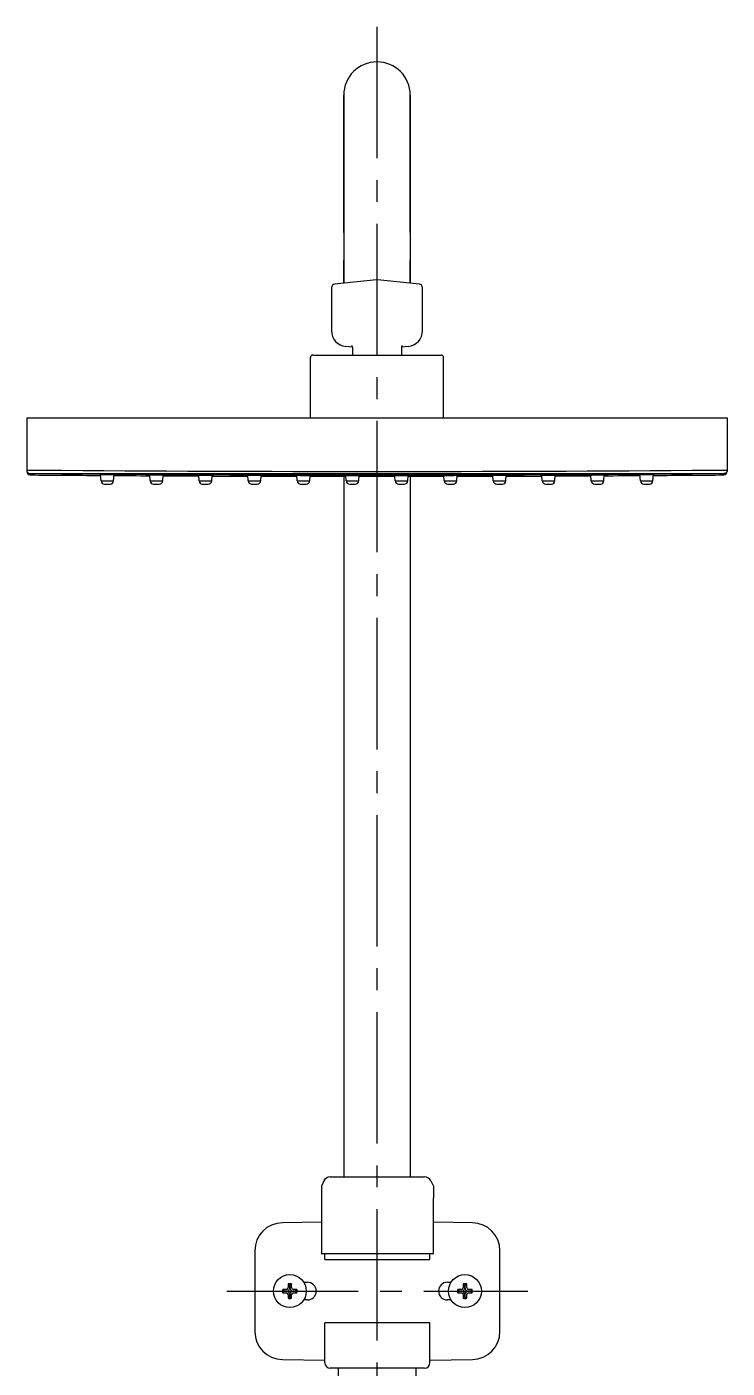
# Model space of a CAD drawing. Header units: millimetres. Extents: x 12827 to 13247, y 6457 to 7051.
# Drawn here: x 12929 to 12969, y 6735.2 to 6811.8 of the extents above; entities that cross this region are included whole.
import ezdxf

# ---------------------------------------------------------------- set-up
doc = ezdxf.new("R2010")
doc.units = ezdxf.units.MM
doc.header["$LTSCALE"] = 10
doc.linetypes.add('CENTER2', pattern=[1.125, 0.75, -0.125, 0.125, -0.125])
doc.layers.get('0').update_dxf_attribs({"color": 2})
doc.layers.add('AM_VIS', color=7, linetype='Continuous', lineweight=30)
for name, color, linetype in [('CENTER', 1, 'CENTER2'), ('DWG', 7, 'Continuous'), ('W', 7, 'Continuous')]:
    doc.layers.add(name, color=color, linetype=linetype)

# ---------------------------------------------------------------- blocks, each defined once
blk = doc.blocks.new('A$C3F5B1BF8')
at = {"color": 7, "linetype": 'Continuous'}
for p, q in [((68.825, 41.962), (68.825, 45.412)), ((68.955, 45.542), (76.295, 45.542)), ((76.425, 41.962), (76.425, 45.412)), ((52.625, 41.962), (52.625, 38.901)), ((52.625, 41.962), (92.625, 41.962)), ((92.625, 41.962), (92.625, 38.901)), ((52.822, 38.701), (52.823, 38.752)), ((52.823, 38.752), (52.823, 38.775)), ((53.423, 38.775), (91.826, 38.775)), ((56.865, 38.368), (56.84, 38.723)), ((56.865, 38.368), (57.584, 38.368)), ((57.584, 38.368), (57.609, 38.718)), ((59.665, 38.368), (59.641, 38.707)), ((59.665, 38.368), (60.384, 38.368)), ((60.384, 38.368), (60.407, 38.702)), ((62.465, 38.368), (62.442, 38.694)), ((62.465, 38.368), (63.184, 38.368)), ((63.184, 38.368), (63.207, 38.69)), ((65.265, 38.368), (65.243, 38.684)), ((65.265, 38.368), (65.984, 38.368)), ((65.984, 38.368), (66.006, 38.682)), ((68.065, 38.368), (68.044, 38.677)), ((68.065, 38.368), (68.784, 38.368)), ((68.784, 38.368), (68.806, 38.676)), ((70.865, 38.368), (70.844, 38.674)), ((70.865, 38.368), (71.584, 38.368)), ((71.584, 38.368), (71.605, 38.673)), ((73.665, 38.368), (73.644, 38.673)), ((73.665, 38.368), (74.384, 38.368)), ((74.384, 38.368), (74.405, 38.674)), ((76.465, 38.368), (76.444, 38.676)), ((76.465, 38.368), (77.184, 38.368)), ((77.184, 38.368), (77.206, 38.677)), ((79.265, 38.368), (79.243, 38.682)), ((79.265, 38.368), (79.984, 38.368)), ((79.984, 38.368), (80.006, 38.684)), ((82.065, 38.368), (82.043, 38.69)), ((82.065, 38.368), (82.784, 38.368)), ((82.784, 38.368), (82.807, 38.694)), ((84.865, 38.368), (84.842, 38.702)), ((84.865, 38.368), (85.584, 38.368)), ((85.584, 38.368), (85.608, 38.707)), ((87.665, 38.368), (87.641, 38.718)), ((87.665, 38.368), (88.384, 38.368)), ((88.384, 38.368), (88.409, 38.723)), ((92.426, 38.775), (92.427, 38.701)), ((57.065, 38.182), (57.385, 38.182)), ((59.865, 38.182), (60.185, 38.182)), ((62.665, 38.182), (62.985, 38.182)), ((65.465, 38.182), (65.785, 38.182)), ((68.265, 38.182), (68.585, 38.182)), ((71.065, 38.182), (71.385, 38.182)), ((73.865, 38.182), (74.185, 38.182)), ((76.665, 38.182), (76.985, 38.182)), ((79.465, 38.182), (79.785, 38.182)), ((82.265, 38.182), (82.585, 38.182)), ((85.065, 38.182), (85.385, 38.182)), ((87.865, 38.182), (88.185, 38.182))]:
    blk.add_line(p, q, dxfattribs=at)
for centre, radius, start, end in [((68.955, 45.412), 0.13, 90, 180), ((76.295, 45.412), 0.13, 0, 90), ((52.825, 38.901), 0.2, 180, 269.54618), ((72.625, 2538.622), 2500, 269.546164, 269.637333), ((72.625, 2538.622), 2499.922, 269.559915, 270.440085), ((72.625, 2538.622), 2499.722, 269.559918, 270.440085), ((57.065, 38.382), 0.2, 184, 270), ((57.385, 38.382), 0.2, 270, 356), ((72.625, 2538.622), 2500, 269.656771, 269.701527), ((59.865, 38.382), 0.2, 184, 270), ((60.185, 38.382), 0.2, 270, 356), ((72.625, 2538.622), 2500, 269.720923, 269.765717), ((62.665, 38.382), 0.2, 184, 270), ((62.985, 38.382), 0.2, 270, 356), ((72.625, 2538.622), 2500, 269.785078, 269.829903), ((65.465, 38.382), 0.2, 184, 270), ((65.785, 38.382), 0.2, 270, 356), ((72.625, 2538.622), 2500, 269.849237, 269.894084), ((68.265, 38.382), 0.2, 184, 270), ((68.585, 38.382), 0.2, 270, 356), ((72.625, 2538.622), 2500, 269.913401, 269.95826), ((71.065, 38.382), 0.2, 184, 270), ((71.385, 38.382), 0.2, 270, 356), ((72.625, 2538.622), 2500, 269.977568, 270.022432), ((73.865, 38.382), 0.2, 184, 270), ((74.185, 38.382), 0.2, 270, 356), ((72.625, 2538.622), 2500, 270.04174, 270.086595), ((76.665, 38.382), 0.2, 184, 270), ((76.985, 38.382), 0.2, 270, 356), ((72.625, 2538.622), 2500, 270.105921, 270.150751), ((79.465, 38.382), 0.2, 184, 270), ((79.785, 38.382), 0.2, 270, 356), ((72.625, 2538.622), 2500, 270.170111, 270.214898), ((82.265, 38.382), 0.2, 184, 270), ((82.585, 38.382), 0.2, 270, 356), ((72.625, 2538.622), 2500, 270.23431, 270.279037), ((85.065, 38.382), 0.2, 184, 270), ((85.385, 38.382), 0.2, 270, 356), ((72.625, 2538.622), 2500, 270.298519, 270.343169), ((87.865, 38.382), 0.2, 184, 270), ((88.185, 38.382), 0.2, 270, 356), ((72.625, 2538.622), 2500, 270.362736, 270.453836), ((92.425, 38.901), 0.2, 270.45382, 0)]:
    blk.add_arc(centre, radius, start, end, dxfattribs=at)
for points, start_tangent, end_tangent in [([(52.625, 38.975), (52.652, 38.976)], (0.008637, 0.999963), (0.970742, -0.240127)), ([(52.625, 38.975), (52.651, 38.875)], (0, -1), (0.495966, -0.868342)), ([(52.651, 38.875), (52.724, 38.802), (52.823, 38.775)], (0.495966, -0.868342), (0.999969, -0.00792)), ([(52.652, 38.976), (52.732, 38.976), (52.859, 38.976), (53.025, 38.976), (53.218, 38.976), (53.425, 38.975)], (0.970742, -0.240127), (0.999983, -0.005764)), ([(52.823, 38.775), (52.843, 38.776), (52.903, 38.776), (52.999, 38.776), (53.123, 38.776), (53.268, 38.776), (53.423, 38.775)], (0.011718, 0.999931), (0.999971, -0.007681)), ([(56.798, 38.72), (56.823, 38.721), (56.84, 38.717)], (-0.059892, 0.998205), (0.990269, -0.139163)), ([(56.799, 38.704), (56.824, 38.705), (56.841, 38.701)], (-0.059892, 0.998205), (0.98986, -0.142047)), ([(56.799, 38.692), (56.825, 38.692), (56.842, 38.689)], (-0.059892, 0.998205), (0.989393, -0.145266)), ([(56.8, 38.682), (56.826, 38.683), (56.843, 38.679)], (-0.059892, 0.998205), (0.98888, -0.148718)), ([(56.84, 38.717), (56.898, 38.721), (57.013, 38.721), (57.153, 38.72), (57.302, 38.719), (57.441, 38.718), (57.554, 38.717), (57.609, 38.713)], (0.990269, -0.139163), (0.993215, 0.116293)), ([(57.606, 38.674), (57.624, 38.678), (57.649, 38.677)], (0.992257, 0.1242), (-0.059892, -0.998205)), ([(57.607, 38.684), (57.625, 38.687), (57.65, 38.686)], (0.992684, 0.120742), (-0.059892, -0.998205)), ([(57.608, 38.697), (57.626, 38.7), (57.65, 38.699)], (0.992996, 0.11815), (-0.059892, -0.998205)), ([(57.609, 38.713), (57.626, 38.716), (57.651, 38.715)], (0.993215, 0.116293), (-0.059892, -0.998205)), ([(59.599, 38.704), (59.624, 38.705), (59.641, 38.701)], (-0.059892, 0.998205), (0.99065, -0.136431)), ([(59.599, 38.688), (59.625, 38.689), (59.642, 38.685)], (-0.059892, 0.998205), (0.990287, -0.139038)), ([(59.6, 38.676), (59.626, 38.676), (59.643, 38.672)], (-0.059892, 0.998205), (0.989788, -0.142548)), ([(59.601, 38.666), (59.626, 38.666), (59.644, 38.663)], (-0.059892, 0.998205), (0.989779, -0.142611)), ([(59.641, 38.701), (59.699, 38.705), (59.813, 38.705), (59.953, 38.705), (60.102, 38.704), (60.241, 38.703), (60.353, 38.702), (60.408, 38.697)], (0.99065, -0.136431), (0.993424, 0.114494)), ([(60.405, 38.659), (60.423, 38.662), (60.448, 38.662)], (0.99241, 0.122971), (-0.059892, -0.998205)), ([(60.406, 38.669), (60.424, 38.672), (60.449, 38.671)], (0.993031, 0.11785), (-0.059892, -0.998205)), ([(60.407, 38.681), (60.425, 38.685), (60.45, 38.684)], (0.993272, 0.115804), (-0.059892, -0.998205)), ([(60.408, 38.697), (60.426, 38.7), (60.45, 38.699)], (0.993424, 0.114494), (-0.059892, -0.998205)), ([(62.399, 38.691), (62.425, 38.692), (62.442, 38.688)], (-0.059892, 0.998205), (0.991033, -0.133621)), ([(62.4, 38.675), (62.426, 38.676), (62.443, 38.672)], (-0.059892, 0.998205), (0.990607, -0.136739)), ([(62.401, 38.663), (62.427, 38.663), (62.444, 38.659)], (-0.059892, 0.998205), (0.990168, -0.139884)), ([(62.402, 38.653), (62.427, 38.653), (62.445, 38.65)], (-0.059892, 0.998205), (0.989523, -0.144377)), ([(62.442, 38.688), (62.5, 38.692), (62.614, 38.692), (62.753, 38.692), (62.902, 38.691), (63.041, 38.69), (63.153, 38.689), (63.207, 38.685)], (0.991033, -0.133621), (0.993547, 0.11342)), ([(63.204, 38.647), (63.223, 38.65), (63.247, 38.65)], (0.993119, 0.117111), (-0.059892, -0.998205)), ([(63.205, 38.656), (63.224, 38.66), (63.248, 38.659)], (0.993383, 0.11485), (-0.059892, -0.998205)), ([(63.206, 38.669), (63.224, 38.673), (63.249, 38.672)], (0.993497, 0.113857), (-0.059892, -0.998205)), ([(63.207, 38.685), (63.225, 38.688), (63.25, 38.687)], (0.993547, 0.11342), (-0.059892, -0.998205)), ([(65.2, 38.681), (65.225, 38.682), (65.243, 38.678)], (-0.059892, 0.998205), (0.991457, -0.130433)), ([(65.201, 38.665), (65.226, 38.666), (65.244, 38.662)], (-0.059892, 0.998205), (0.991279, -0.131777)), ([(65.202, 38.653), (65.227, 38.653), (65.245, 38.65)], (-0.059892, 0.998205), (0.990424, -0.138062)), ([(65.202, 38.643), (65.228, 38.644), (65.245, 38.64)], (-0.059892, 0.998205), (0.989829, -0.142259)), ([(65.243, 38.678), (65.3, 38.682), (65.414, 38.683), (65.553, 38.682), (65.702, 38.682), (65.84, 38.681), (65.952, 38.68), (66.006, 38.676)], (0.991457, -0.130433), (0.993525, 0.113609)), ([(66.004, 38.647), (66.023, 38.651), (66.047, 38.65)], (0.99366, 0.112426), (-0.059892, -0.998205)), ([(66.004, 38.638), (66.023, 38.641), (66.047, 38.641)], (0.993696, 0.112112), (-0.059892, -0.998205)), ([(66.005, 38.66), (66.024, 38.664), (66.048, 38.663)], (0.993394, 0.114753), (-0.059892, -0.998205)), ([(66.006, 38.676), (66.025, 38.679), (66.049, 38.678)], (0.993525, 0.113609), (-0.059892, -0.998205)), ([(68, 38.674), (68.026, 38.675), (68.043, 38.672)], (-0.059892, 0.998205), (0.991901, -0.127015)), ([(68.001, 38.658), (68.027, 38.659), (68.044, 38.656)], (-0.059892, 0.998205), (0.991528, -0.129893)), ([(68.002, 38.646), (68.027, 38.646), (68.045, 38.643)], (-0.059892, 0.998205), (0.990992, -0.133921)), ([(68.003, 38.636), (68.028, 38.637), (68.046, 38.633)], (-0.059892, 0.998205), (0.990132, -0.140139)), ([(68.043, 38.672), (68.1, 38.676), (68.213, 38.676), (68.352, 38.676), (68.501, 38.676), (68.639, 38.675), (68.752, 38.675), (68.806, 38.67)], (0.991901, -0.127015), (0.993299, 0.115573)), ([(68.803, 38.632), (68.823, 38.635), (68.847, 38.635)], (0.994058, 0.108853), (-0.059892, -0.998205)), ([(68.804, 38.641), (68.823, 38.645), (68.847, 38.644)], (0.993564, 0.113277), (-0.059892, -0.998205)), ([(68.805, 38.654), (68.823, 38.658), (68.848, 38.657)], (0.993356, 0.115078), (-0.059892, -0.998205)), ([(68.806, 38.67), (68.824, 38.674), (68.849, 38.673)], (0.993299, 0.115573), (-0.059892, -0.998205)), ([(70.801, 38.671), (70.825, 38.671), (70.843, 38.668)], (-0.059892, 0.998205), (0.992539, -0.121924)), ([(70.801, 38.655), (70.826, 38.656), (70.845, 38.652)], (-0.059892, 0.998205), (0.992375, -0.123253)), ([(70.802, 38.642), (70.827, 38.643), (70.845, 38.639)], (-0.059892, 0.998205), (0.992197, -0.124682)), ([(70.803, 38.633), (70.828, 38.633), (70.846, 38.63)], (-0.059892, 0.998205), (0.991336, -0.131348)), ([(70.843, 38.668), (70.899, 38.672), (71.012, 38.673), (71.151, 38.673), (71.299, 38.673), (71.437, 38.672), (71.55, 38.672), (71.606, 38.668)], (0.992539, -0.121924), (0.992804, 0.119749)), ([(71.603, 38.629), (71.622, 38.633), (71.646, 38.632)], (0.993042, 0.117764), (-0.059892, -0.998205)), ([(71.604, 38.639), (71.623, 38.642), (71.647, 38.642)], (0.992679, 0.120782), (-0.059892, -0.998205)), ([(71.605, 38.652), (71.623, 38.655), (71.648, 38.654)], (0.992704, 0.120577), (-0.059892, -0.998205)), ([(71.606, 38.668), (71.624, 38.671), (71.649, 38.67)], (0.992804, 0.119749), (-0.059892, -0.998205)), ([(73.601, 38.67), (73.625, 38.671), (73.644, 38.668)], (-0.059892, 0.998205), (0.992816, -0.11965)), ([(73.602, 38.654), (73.626, 38.655), (73.645, 38.652)], (-0.059892, 0.998205), (0.992731, -0.120351)), ([(73.602, 38.642), (73.627, 38.642), (73.645, 38.639)], (-0.059892, 0.998205), (0.992734, -0.120333)), ([(73.603, 38.632), (73.627, 38.633), (73.646, 38.629)], (-0.059892, 0.998205), (0.993019, -0.117953)), ([(73.644, 38.668), (73.699, 38.672), (73.811, 38.672), (73.95, 38.673), (74.098, 38.673), (74.237, 38.673), (74.35, 38.672), (74.406, 38.668)], (0.992816, -0.11965), (0.99248, 0.122403)), ([(74.403, 38.63), (74.422, 38.633), (74.446, 38.633)], (0.99151, 0.130027), (-0.059892, -0.998205)), ([(74.404, 38.639), (74.422, 38.643), (74.447, 38.642)], (0.991962, 0.126538), (-0.059892, -0.998205)), ([(74.405, 38.652), (74.423, 38.656), (74.448, 38.655)], (0.992253, 0.124231), (-0.059892, -0.998205)), ([(74.406, 38.668), (74.424, 38.671), (74.449, 38.671)], (0.99248, 0.122403), (-0.059892, -0.998205)), ([(76.4, 38.673), (76.425, 38.674), (76.443, 38.67)], (-0.059892, 0.998205), (0.993262, -0.115886)), ([(76.401, 38.657), (76.426, 38.658), (76.444, 38.654)], (-0.059892, 0.998205), (0.993317, -0.115415)), ([(76.402, 38.644), (76.426, 38.645), (76.445, 38.641)], (-0.059892, 0.998205), (0.993522, -0.11364)), ([(76.403, 38.635), (76.426, 38.635), (76.446, 38.632)], (-0.059892, 0.998205), (0.994086, -0.108599)), ([(76.443, 38.67), (76.498, 38.675), (76.61, 38.675), (76.749, 38.676), (76.897, 38.676), (77.036, 38.676), (77.15, 38.676), (77.206, 38.672)], (0.993262, -0.115886), (0.99198, 0.126392)), ([(77.203, 38.633), (77.221, 38.637), (77.247, 38.636)], (0.990188, 0.139742), (-0.059892, -0.998205)), ([(77.204, 38.643), (77.222, 38.646), (77.247, 38.646)], (0.990999, 0.133867), (-0.059892, -0.998205)), ([(77.205, 38.656), (77.223, 38.659), (77.248, 38.658)], (0.991587, 0.12944), (-0.059892, -0.998205)), ([(77.206, 38.672), (77.224, 38.675), (77.249, 38.674)], (0.99198, 0.126392), (-0.059892, -0.998205)), ([(79.2, 38.678), (79.225, 38.679), (79.243, 38.676)], (-0.059892, 0.998205), (0.993481, -0.113996)), ([(79.201, 38.663), (79.225, 38.664), (79.244, 38.66)], (-0.059892, 0.998205), (0.993878, -0.110482)), ([(79.202, 38.65), (79.226, 38.651), (79.245, 38.647)], (-0.059892, 0.998205), (0.993561, -0.113303)), ([(79.202, 38.641), (79.226, 38.641), (79.246, 38.638)], (-0.059892, 0.998205), (0.993618, -0.112795)), ([(79.243, 38.676), (79.297, 38.68), (79.409, 38.681), (79.548, 38.682), (79.696, 38.682), (79.836, 38.683), (79.949, 38.682), (80.006, 38.678)], (0.993481, -0.113996), (0.991473, 0.130311)), ([(80.004, 38.64), (80.021, 38.644), (80.047, 38.643)], (0.989859, 0.142052), (-0.059892, -0.998205)), ([(80.005, 38.663), (80.021, 38.666), (80.048, 38.665)], (0.988824, 0.149085), (-0.059892, -0.998205)), ([(80.005, 38.65), (80.022, 38.653), (80.048, 38.653)], (0.99054, 0.137228), (-0.059892, -0.998205)), ([(80.006, 38.678), (80.024, 38.682), (80.049, 38.681)], (0.991473, 0.130311), (-0.059892, -0.998205)), ([(82, 38.687), (82.024, 38.688), (82.042, 38.685)], (-0.059892, 0.998205), (0.993484, -0.113972)), ([(82, 38.672), (82.025, 38.673), (82.043, 38.669)], (-0.059892, 0.998205), (0.993406, -0.114648)), ([(82.001, 38.659), (82.026, 38.66), (82.044, 38.656)], (-0.059892, 0.998205), (0.993322, -0.115373)), ([(82.002, 38.65), (82.026, 38.65), (82.045, 38.647)], (-0.059892, 0.998205), (0.993112, -0.117166)), ([(82.042, 38.685), (82.097, 38.689), (82.208, 38.69), (82.348, 38.691), (82.496, 38.692), (82.636, 38.692), (82.75, 38.692), (82.807, 38.688)], (0.993484, -0.113972), (0.99107, 0.133343)), ([(82.805, 38.659), (82.823, 38.663), (82.848, 38.663)], (0.990187, 0.139751), (-0.059892, -0.998205)), ([(82.805, 38.65), (82.822, 38.653), (82.848, 38.653)], (0.989569, 0.144062), (-0.059892, -0.998205)), ([(82.806, 38.672), (82.823, 38.676), (82.849, 38.675)], (0.99071, 0.135988), (-0.059892, -0.998205)), ([(82.807, 38.688), (82.824, 38.692), (82.85, 38.691)], (0.99107, 0.133343), (-0.059892, -0.998205)), ([(84.799, 38.699), (84.824, 38.7), (84.841, 38.697)], (-0.059892, 0.998205), (0.993354, -0.115101)), ([(84.8, 38.684), (84.824, 38.685), (84.843, 38.681)], (-0.059892, 0.998205), (0.993221, -0.116241)), ([(84.8, 38.671), (84.825, 38.672), (84.843, 38.669)], (-0.059892, 0.998205), (0.99301, -0.118026)), ([(84.801, 38.662), (84.825, 38.662), (84.844, 38.659)], (-0.059892, 0.998205), (0.993103, -0.117247)), ([(84.841, 38.697), (84.896, 38.702), (85.008, 38.703), (85.147, 38.704), (85.296, 38.705), (85.436, 38.705), (85.55, 38.705), (85.608, 38.701)], (0.993354, -0.115101), (0.99072, 0.135921)), ([(85.605, 38.663), (85.623, 38.666), (85.648, 38.666)], (0.989684, 0.143268), (-0.059892, -0.998205)), ([(85.606, 38.672), (85.623, 38.676), (85.649, 38.676)], (0.989825, 0.142289), (-0.059892, -0.998205)), ([(85.607, 38.685), (85.624, 38.689), (85.65, 38.688)], (0.990307, 0.138893), (-0.059892, -0.998205)), ([(85.608, 38.701), (85.625, 38.705), (85.651, 38.704)], (0.99072, 0.135921), (-0.059892, -0.998205)), ([(87.598, 38.715), (87.623, 38.716), (87.64, 38.713)], (-0.059892, 0.998205), (0.993171, -0.11667)), ([(87.599, 38.699), (87.624, 38.7), (87.641, 38.697)], (-0.059892, 0.998205), (0.99297, -0.118364)), ([(87.6, 38.686), (87.624, 38.687), (87.642, 38.684)], (-0.059892, 0.998205), (0.992688, -0.120711)), ([(87.6, 38.677), (87.625, 38.678), (87.643, 38.674)], (-0.059892, 0.998205), (0.992301, -0.123849)), ([(87.64, 38.713), (87.696, 38.717), (87.808, 38.718), (87.947, 38.719), (88.096, 38.72), (88.236, 38.721), (88.351, 38.721), (88.409, 38.717)], (0.993171, -0.11667), (0.99029, 0.139015)), ([(88.407, 38.689), (88.424, 38.692), (88.45, 38.692)], (0.989441, 0.144936), (-0.059892, -0.998205)), ([(88.407, 38.679), (88.424, 38.683), (88.449, 38.682)], (0.988948, 0.148262), (-0.059892, -0.998205)), ([(88.408, 38.701), (88.425, 38.705), (88.451, 38.704)], (0.989892, 0.141821), (-0.059892, -0.998205)), ([(88.409, 38.717), (88.426, 38.721), (88.452, 38.72)], (0.99029, 0.139015), (-0.059892, -0.998205)), ([(91.825, 38.975), (92.032, 38.976), (92.225, 38.976), (92.39, 38.976), (92.517, 38.976), (92.597, 38.976), (92.625, 38.975)], (0.999983, 0.005763), (-0.015518, -0.99988)), ([(91.826, 38.775), (91.981, 38.776), (92.126, 38.776), (92.25, 38.776), (92.346, 38.776), (92.406, 38.776), (92.426, 38.775)], (0.999971, 0.00768), (-0.002074, -0.999998)), ([(92.598, 38.875), (92.526, 38.802), (92.426, 38.775)], (-0.495934, -0.86836), (-0.999969, -0.00792)), ([(92.625, 38.975), (92.598, 38.875)], (0, -1), (-0.495934, -0.86836))]:
    blk.add_spline(points, degree=3, dxfattribs=dict(at, start_tangent=start_tangent, end_tangent=end_tangent))

msp = doc.modelspace()

# ---------------------------------------------------------------- linework, layer by layer
at = {"layer": 'AM_VIS'}
for p, q in [((12947.12478, 6807.90447), (12947.12478, 6800.4673)), ((12947.12478, 6800.05275), (12947.12478, 6807.90444)), ((12950.92478, 6800.4673), (12950.92478, 6807.90447)), ((12950.92478, 6800.05275), (12950.92478, 6800.4673)), ((12947.12478, 6797.23199), (12947.12478, 6798.47706)), ((12950.92478, 6797.23199), (12950.92478, 6798.47706)), ((12949.00483, 6797.35298), (12946.60483, 6797.11237)), ((12951.44474, 6797.11237), (12949.04474, 6797.35298)), ((12946.42478, 6796.91337), (12946.42478, 6794.94375)), ((12947.12478, 6797.1645), (12947.12478, 6797.23199)), ((12950.92478, 6797.1645), (12950.92478, 6797.23199)), ((12951.62478, 6794.94375), (12951.62478, 6796.91337)), ((12946.42478, 6794.94375), (12946.42478, 6794.46252)), ((12951.62478, 6794.46252), (12951.62478, 6794.94375)), ((12947.62478, 6793.51766), (12947.24522, 6793.55572)), ((12947.62478, 6793.52137), (12947.62478, 6793.06274)), ((12950.80434, 6793.55572), (12950.42478, 6793.51766)), ((12950.42478, 6793.52137), (12950.42478, 6793.06272))]:
    msp.add_line(p, q, dxfattribs=at)
for centre, radius, start, end in [((12949.02478, 6807.90447), 1.9, 0, 180), ((12949.02478, 6797.15398), 0.2, 84.2748948, 95.7251052), ((12946.62478, 6796.91337), 0.2, 95.7251052, 180), ((12951.42478, 6796.91337), 0.2, 0, 84.2748948), ((12947.32258, 6794.45028), 0.89713, 179.2186826, 265.0574012), ((12950.72711, 6794.45011), 0.89696, 274.9354003, 0.7921656), ((12947.49194, 6793.5255), 0.13268, 358.2186365, 44.7010191), ((12950.55797, 6793.52533), 0.13303, 135.3459899, 181.7058443)]:
    msp.add_arc(centre, radius, start, end, dxfattribs=at)
at = {"layer": 'CENTER', "color": 1}
for p, q in [((12949.02478, 6811.80447), (12949.02478, 6581.33485)), ((12940.44721, 6739.62437), (12957.64721, 6739.62437))]:
    msp.add_line(p, q, dxfattribs=at)
at = {"layer": 'W'}
for p, q in [((12947.12478, 6807.90447), (12947.12478, 6797.1645)), ((12950.92478, 6807.90447), (12950.92478, 6797.1645)), ((12947.12478, 6786.14345), (12947.12478, 6746.14408)), ((12950.92478, 6786.14345), (12950.92478, 6746.14408)), ((12950.92478, 6754.54123), (12950.92478, 6746.14408)), ((12947.12478, 6753.03298), (12947.12478, 6746.14408)), ((12946.35204, 6746.14408), (12951.74238, 6746.14408)), ((12945.98952, 6745.91313), (12945.84721, 6745.60795)), ((12945.84721, 6745.60795), (12945.84721, 6745.37997)), ((12945.84721, 6745.37997), (12945.84721, 6744.95736)), ((12952.10491, 6745.91313), (12952.24721, 6745.60795)), ((12952.24721, 6745.60795), (12952.24721, 6745.37997)), ((12952.24721, 6745.37997), (12952.24721, 6744.95736)), ((12945.84721, 6744.95736), (12945.84721, 6741.78408)), ((12952.24721, 6741.78408), (12952.24721, 6744.95736)), ((12945.84721, 6743.56852), (12943.61929, 6743.52963)), ((12954.47513, 6743.52963), (12952.24721, 6743.56852)), ((12942.04721, 6741.92987), (12942.04721, 6737.31887)), ((12952.20721, 6741.74408), (12945.88721, 6741.74408)), ((12946.04721, 6741.43712), (12946.04721, 6741.74408)), ((12946.17747, 6741.43485), (12951.91695, 6741.43485)), ((12952.04721, 6741.43712), (12952.04721, 6741.74408)), ((12956.04721, 6737.31887), (12956.04721, 6741.92987)), ((12943.94721, 6740.03229), (12943.94721, 6739.82437)), ((12944.04721, 6739.94437), (12944.04721, 6739.82437)), ((12944.04721, 6739.82437), (12944.04721, 6739.94437)), ((12944.14721, 6739.82437), (12944.14721, 6740.03229)), ((12944.83916, 6740.13075), (12945.04721, 6740.13068)), ((12953.04721, 6740.13068), (12953.25526, 6740.13075)), ((12953.94721, 6740.03229), (12953.94721, 6739.82437)), ((12954.04721, 6739.94437), (12954.04721, 6739.82437)), ((12954.04721, 6739.82437), (12954.04721, 6739.94437)), ((12954.14721, 6739.82437), (12954.14721, 6740.03229)), ((12943.84721, 6739.72437), (12943.63929, 6739.72437)), ((12943.63929, 6739.52437), (12943.84721, 6739.52437)), ((12943.72721, 6739.62437), (12943.84721, 6739.62437)), ((12943.84721, 6739.62437), (12943.72721, 6739.62437)), ((12943.94721, 6739.42437), (12943.94721, 6739.21645)), ((12944.04721, 6739.42437), (12944.04721, 6739.30437)), ((12944.04721, 6739.30437), (12944.04721, 6739.42437)), ((12944.14721, 6739.21645), (12944.14721, 6739.42437)), ((12944.45513, 6739.72437), (12944.24721, 6739.72437)), ((12944.36721, 6739.62437), (12944.24721, 6739.62437)), ((12944.24721, 6739.62437), (12944.36721, 6739.62437)), ((12944.24721, 6739.52437), (12944.45513, 6739.52437)), ((12945.04721, 6739.11806), (12944.83916, 6739.118)), ((12953.25526, 6739.118), (12953.04721, 6739.11806)), ((12953.84721, 6739.72437), (12953.63929, 6739.72437)), ((12953.63929, 6739.52437), (12953.84721, 6739.52437)), ((12953.72721, 6739.62437), (12953.84721, 6739.62437)), ((12953.84721, 6739.62437), (12953.72721, 6739.62437)), ((12953.94721, 6739.42437), (12953.94721, 6739.21645)), ((12954.04721, 6739.42437), (12954.04721, 6739.30437)), ((12954.04721, 6739.30437), (12954.04721, 6739.42437)), ((12954.14721, 6739.21645), (12954.14721, 6739.42437)), ((12954.45513, 6739.72437), (12954.24721, 6739.72437)), ((12954.36721, 6739.62437), (12954.24721, 6739.62437)), ((12954.24721, 6739.62437), (12954.36721, 6739.62437)), ((12954.24721, 6739.52437), (12954.45513, 6739.52437)), ((12946.04721, 6735.52437), (12946.04721, 6737.81163)), ((12951.91695, 6737.8139), (12946.17747, 6737.8139)), ((12952.04721, 6735.52437), (12952.04721, 6737.81163)), ((12943.61929, 6735.71912), (12946.04721, 6735.67674)), ((12949.04721, 6735.22437), (12946.34721, 6735.22437)), ((12946.80478, 6735.22437), (12946.80478, 6692.07774)), ((12951.74721, 6735.22437), (12949.04721, 6735.22437)), ((12951.24478, 6735.22437), (12951.24478, 6719.68216)), ((12951.24478, 6735.22437), (12951.24478, 6719.68216)), ((12952.04721, 6735.67674), (12954.47513, 6735.71912))]:
    msp.add_line(p, q, dxfattribs=at)
for centre in [(12944.04721, 6739.62437), (12954.04721, 6739.62437)]:
    msp.add_circle(centre, 0.94, dxfattribs=at)
for centre, radius, start, end in [((12946.35204, 6745.74408), 0.4, 90, 155), ((12951.74238, 6745.74408), 0.4, 25, 90), ((12943.64721, 6741.92987), 1.6, 91, 180), ((12954.44721, 6741.92987), 1.6, 0, 89), ((12945.88721, 6741.78408), 0.04, 180, 270), ((12952.20721, 6741.78408), 0.04, 270, 360), ((12943.84721, 6739.82437), 0.2, 270, 0), ((12943.84721, 6739.82437), 0.1, 270, 0), ((12944.04721, 6739.62437), 0.42, 76.225853, 103.774147), ((12944.24721, 6739.82437), 0.2, 180, 270), ((12944.24721, 6739.82437), 0.1, 180, 270), ((12953.84721, 6739.82437), 0.2, 270, 0), ((12953.84721, 6739.82437), 0.1, 270, 0), ((12954.04721, 6739.62437), 0.42, 76.225853, 103.774147), ((12954.24721, 6739.82437), 0.2, 180, 270), ((12954.24721, 6739.82437), 0.1, 180, 270), ((12944.04721, 6739.62437), 0.42, 166.225853, 193.774147), ((12943.84721, 6739.42437), 0.2, 0, 90), ((12943.84721, 6739.42437), 0.1, 0, 90), ((12944.04721, 6739.62437), 0.42, 256.225853, 283.774147), ((12944.24721, 6739.42437), 0.2, 90, 180), ((12944.24721, 6739.42437), 0.1, 90, 180), ((12944.04721, 6739.62437), 0.42, 346.225853, 13.774147), ((12954.04721, 6739.62437), 0.42, 166.225853, 193.774147), ((12953.84721, 6739.42437), 0.2, 0, 90), ((12953.84721, 6739.42437), 0.1, 0, 90), ((12954.04721, 6739.62437), 0.42, 256.225853, 283.774147), ((12954.24721, 6739.42437), 0.2, 90, 180), ((12954.24721, 6739.42437), 0.1, 90, 180), ((12954.04721, 6739.62437), 0.42, 346.225853, 13.774147), ((12943.64721, 6737.31887), 1.6, 180, 269), ((12954.44721, 6737.31887), 1.6, 271, 0), ((12946.34721, 6735.52437), 0.3, 180, 270), ((12951.74721, 6735.52437), 0.3, 270, 0)]:
    msp.add_arc(centre, radius, start, end, dxfattribs=at)
for centre, major_axis, ratio, start_param, end_param in [((12949.04721, 6741.48721), (3, 0.05009), 0.00508613, 3.14150773, 3.43726617), ((12949.04721, 6741.48721), (-3, 0.05009), 0.00508613, 2.84591914, 3.14167758), ((12945.04706, 6739.62437), (-0.50631, 0), 0.99999995, 1.57110223, 4.71208552), ((12953.04736, 6739.62437), (0.50631, 0), 0.99999995, 1.5711009, 4.7120842), ((12949.04721, 6737.76154), (-3, 0.05009), 0.00508613, 5.98751179, 6.28327023), ((12949.04721, 6737.76154), (3, 0.05009), 0.00508613, 6.28310038, 6.57885882)]:
    msp.add_ellipse(centre, major_axis=major_axis, ratio=ratio, start_param=start_param, end_param=end_param, dxfattribs=at)
for points in [[(12943.94721, 6740.03229), (12944.00325, 6739.98833), (12944.04721, 6739.94437)], [(12944.14721, 6740.03229), (12944.09117, 6739.98833), (12944.04721, 6739.94437)], [(12953.94721, 6740.03229), (12954.00325, 6739.98833), (12954.04721, 6739.94437)], [(12954.14721, 6740.03229), (12954.09117, 6739.98833), (12954.04721, 6739.94437)], [(12943.63929, 6739.72437), (12943.68325, 6739.66833), (12943.72721, 6739.62437)], [(12943.63929, 6739.52437), (12943.68325, 6739.58041), (12943.72721, 6739.62437)], [(12943.94721, 6739.21645), (12944.00325, 6739.26041), (12944.04721, 6739.30437)], [(12944.14721, 6739.21645), (12944.09117, 6739.26041), (12944.04721, 6739.30437)], [(12944.45513, 6739.72437), (12944.41117, 6739.66833), (12944.36721, 6739.62437)], [(12944.45513, 6739.52437), (12944.41117, 6739.58041), (12944.36721, 6739.62437)], [(12953.63929, 6739.72437), (12953.68325, 6739.66833), (12953.72721, 6739.62437)], [(12953.63929, 6739.52437), (12953.68325, 6739.58041), (12953.72721, 6739.62437)], [(12953.94721, 6739.21645), (12954.00325, 6739.26041), (12954.04721, 6739.30437)], [(12954.14721, 6739.21645), (12954.09117, 6739.26041), (12954.04721, 6739.30437)], [(12954.45513, 6739.72437), (12954.41117, 6739.66833), (12954.36721, 6739.62437)], [(12954.45513, 6739.52437), (12954.41117, 6739.58041), (12954.36721, 6739.62437)]]:
    msp.add_open_spline(points, degree=2, dxfattribs=at)

# ---------------------------------------------------------------- block references
at = {"layer": 'DWG'}
msp.add_blockref('A$C3F5B1BF8', (12876.40017, 6747.52032), dxfattribs=at)

doc.saveas('drawing.dxf')
